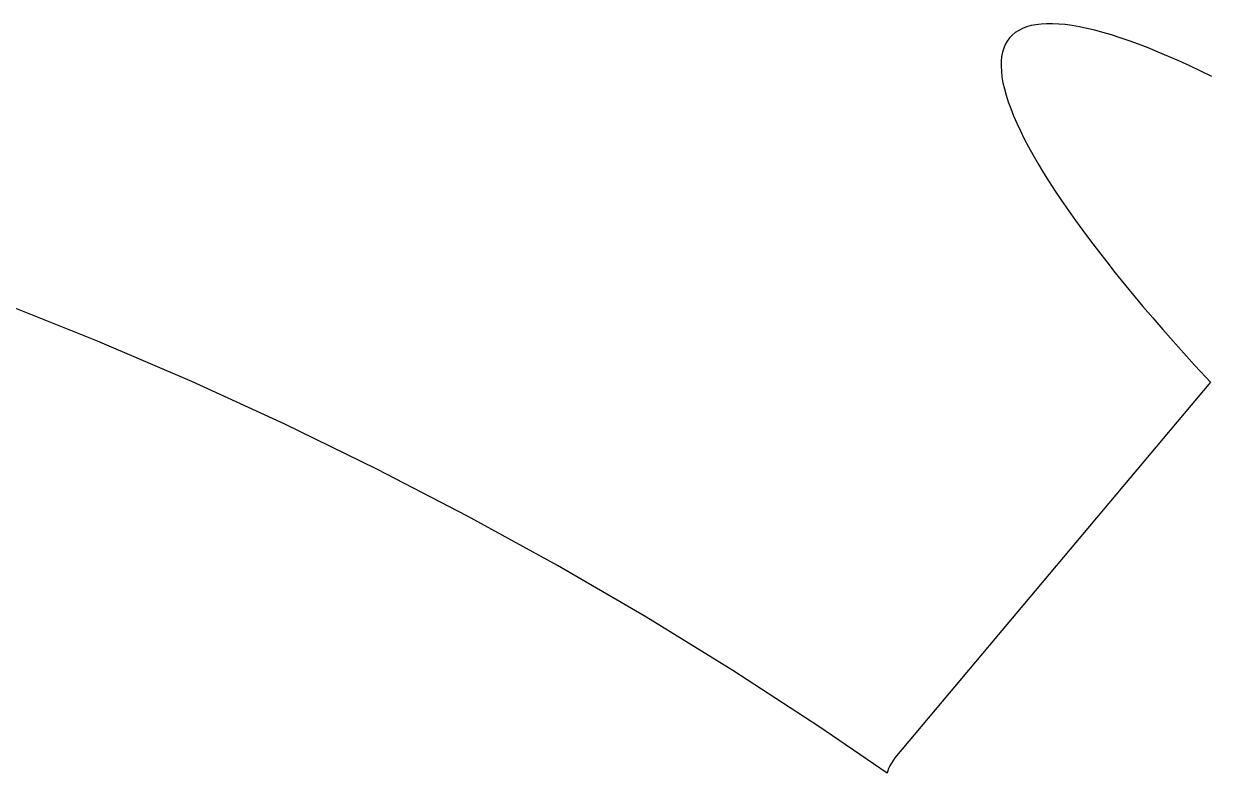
# Model space of a CAD drawing. Header units: metres. Extents: x -53 to 53, y -52 to 53.
# Drawn here: x 16.42 to 29.24, y 36.91 to 45 of the extents above; entities that cross this region are included whole.
import ezdxf

# ---------------------------------------------------------------- set-up
doc = ezdxf.new("R2010")
doc.units = ezdxf.units.M

msp = doc.modelspace()

# ---------------------------------------------------------------- linework, layer by layer
for p, q in [((27.2915, 44.9821), (27.2431, 44.9684)), ((27.3436, 44.9924), (27.2915, 44.9821)), ((27.3996, 44.9993), (27.3436, 44.9924)), ((27.4593, 45.0028), (27.3996, 44.9993)), ((27.5226, 45.0029), (27.4593, 45.0028)), ((27.5897, 44.9997), (27.5226, 45.0029)), ((27.6604, 44.993), (27.5897, 44.9997)), ((27.7347, 44.9829), (27.6604, 44.993)), ((27.8125, 44.9694), (27.7347, 44.9829)), ((27.8938, 44.9525), (27.8125, 44.9694)), ((27.0593, 44.8494), (27.0343, 44.8156)), ((27.0882, 44.8799), (27.0593, 44.8494)), ((27.1211, 44.907), (27.0882, 44.8799)), ((27.1579, 44.9308), (27.1211, 44.907)), ((27.1986, 44.9513), (27.1579, 44.9308)), ((27.2431, 44.9684), (27.1986, 44.9513)), ((27.9785, 44.9323), (27.8938, 44.9525)), ((28.0666, 44.9087), (27.9785, 44.9323)), ((28.1581, 44.8818), (28.0666, 44.9087)), ((28.2528, 44.8515), (28.1581, 44.8818)), ((28.3508, 44.8179), (28.2528, 44.8515)), ((26.9962, 44.7381), (26.9831, 44.6945)), ((27.0133, 44.7785), (26.9962, 44.7381)), ((27.0343, 44.8156), (27.0133, 44.7785)), ((28.452, 44.7811), (28.3508, 44.8179)), ((28.5562, 44.7409), (28.452, 44.7811)), ((28.6635, 44.6975), (28.5562, 44.7409)), ((26.9689, 44.5977), (26.9678, 44.5445)), ((26.974, 44.6477), (26.9689, 44.5977)), ((26.9831, 44.6945), (26.974, 44.6477)), ((28.7738, 44.6509), (28.6635, 44.6975)), ((28.887, 44.6011), (28.7738, 44.6509)), ((29.003, 44.5481), (28.887, 44.6011)), ((26.9678, 44.5445), (26.9707, 44.4882)), ((26.9707, 44.4882), (26.9776, 44.4288)), ((29.1218, 44.4921), (29.003, 44.5481)), ((29.2433, 44.4329), (29.1218, 44.4921)), ((26.9776, 44.4288), (26.9885, 44.3664)), ((26.9885, 44.3664), (27.0034, 44.3009)), ((27.0034, 44.3009), (27.0222, 44.2325)), ((27.0222, 44.2325), (27.0451, 44.1611)), ((27.0451, 44.1611), (27.0719, 44.0868)), ((27.0719, 44.0868), (27.1026, 44.0097)), ((27.1026, 44.0097), (27.1372, 43.9297)), ((27.1372, 43.9297), (27.1758, 43.847)), ((27.1758, 43.847), (27.2182, 43.7616)), ((27.2182, 43.7616), (27.2644, 43.6736)), ((27.2644, 43.6736), (27.3145, 43.5829)), ((27.3145, 43.5829), (27.3684, 43.4897)), ((27.3684, 43.4897), (27.426, 43.394)), ((27.426, 43.394), (27.4874, 43.2959)), ((27.4874, 43.2959), (27.5524, 43.1954)), ((27.5524, 43.1954), (27.6211, 43.0926)), ((27.6211, 43.0926), (27.6935, 42.9875)), ((27.6935, 42.9875), (27.7693, 42.8802)), ((27.7693, 42.8802), (27.8487, 42.7708)), ((27.8487, 42.7708), (27.9316, 42.6594)), ((27.9316, 42.6594), (28.0178, 42.546)), ((28.0178, 42.546), (28.1075, 42.4306)), ((28.1075, 42.4306), (28.2004, 42.3134)), ((28.2004, 42.3134), (28.2966, 42.1944)), ((28.2966, 42.1944), (28.396, 42.0737)), ((28.396, 42.0737), (28.4986, 41.9514)), ((17.2207, 41.5746), (16.1953, 41.9847)), ((28.4986, 41.9514), (28.6042, 41.8275)), ((28.6042, 41.8275), (28.7129, 41.7021)), ((28.7129, 41.7021), (28.8245, 41.5752)), ((18.2359, 41.1394), (17.2207, 41.5746)), ((28.8245, 41.5752), (28.9389, 41.4471)), ((28.9389, 41.4471), (29.0562, 41.3177)), ((29.0562, 41.3177), (29.1763, 41.1871)), ((19.24, 40.6795), (18.2359, 41.1394)), ((29.2273, 41.1324), (25.823, 37.0753)), ((29.1763, 41.1871), (29.2273, 41.1324)), ((20.2325, 40.1951), (19.24, 40.6795)), ((21.2128, 39.6864), (20.2325, 40.1951)), ((22.1804, 39.1539), (21.2128, 39.6864)), ((23.1346, 38.5978), (22.1804, 39.1539)), ((24.0749, 38.0184), (23.1346, 38.5978)), ((25.0007, 37.4161), (24.0749, 38.0184)), ((25.738, 36.9102), (25.0007, 37.4161)), ((25.8027, 37.049), (25.7845, 37.021)), ((25.823, 37.0753), (25.8027, 37.049)), ((25.7427, 36.9269), (25.738, 36.9102)), ((25.7545, 36.96), (25.7427, 36.9269)), ((25.7685, 36.9913), (25.7545, 36.96)), ((25.7845, 37.021), (25.7685, 36.9913))]:
    msp.add_line(p, q)

doc.saveas('drawing.dxf')
